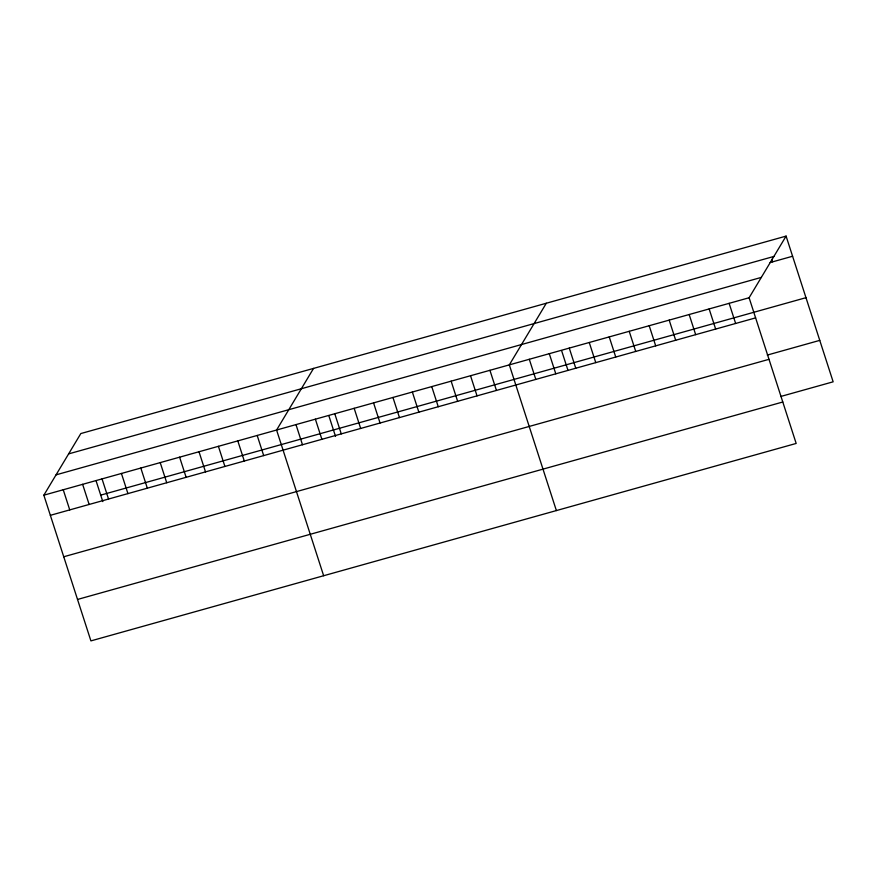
<?xml version="1.0" encoding="UTF-8"?>
<svg xmlns="http://www.w3.org/2000/svg" width="877" height="877" viewBox="0 0 877 877"><rect width="100%" height="100%" fill="white"/><g stroke="black" fill="none" stroke-linecap="round" stroke-linejoin="round"><path stroke-width="1.32" d="M786.088 236.11L749.111 297.742L796.173 443.444L90.912 640.89L43.85 495.187L80.827 433.556L786.088 236.11L833.15 381.813L780.694 396.492M313.56 368.395L276.584 430.037L323.646 575.729M546.305 303.245L509.318 364.876L556.38 510.578M68.625 453.891L773.887 256.446M770.116 262.541L792.589 256.248M56.051 474.852L761.313 277.406M43.85 495.187L749.111 297.742M100.712 495.132L805.974 297.687M50.351 515.325L755.612 317.88M767.309 355.064L819.765 340.375M63.736 556.763L768.997 359.318M77.527 599.451L782.788 402.006M771.804 259.329L772.615 261.839M729.127 303.343L735.639 323.47M709.142 308.934L715.654 329.072M689.169 314.525L695.669 334.663M669.184 320.116L675.685 340.254M649.199 325.718L655.7 345.856M629.215 331.309L635.726 351.447M609.23 336.9L615.742 357.038M589.256 342.501L595.757 362.629M569.272 348.092L575.772 368.23M561.729 351.008L567.857 369.984M549.287 353.683L555.788 373.821M529.302 359.285L535.814 379.412M489.925 370.302L496.437 390.44M470.532 375.74L477.033 395.867M451.14 381.166L457.641 401.304M431.747 386.593L438.248 406.731M412.354 392.019L418.855 412.157M392.951 397.456L399.463 417.584M373.558 402.883L380.059 423.021M354.165 408.309L360.666 428.447M334.773 413.747L341.274 433.874M328.996 416.158L335.54 436.439M315.38 419.173L321.881 439.311M295.977 424.6L302.488 444.738M257.191 435.463L263.692 455.601M237.799 440.89L244.299 461.028M218.406 446.316L224.907 466.454M199.002 451.754L205.514 471.881M179.61 457.18L186.121 477.318M160.217 462.607L166.718 482.745M140.824 468.044L147.325 488.171M121.432 473.47L127.932 493.608M102.039 478.897L108.54 499.035M96.251 481.32L102.806 501.6M82.635 484.323L89.147 504.461M63.243 489.761L69.743 509.899"/></g></svg>
